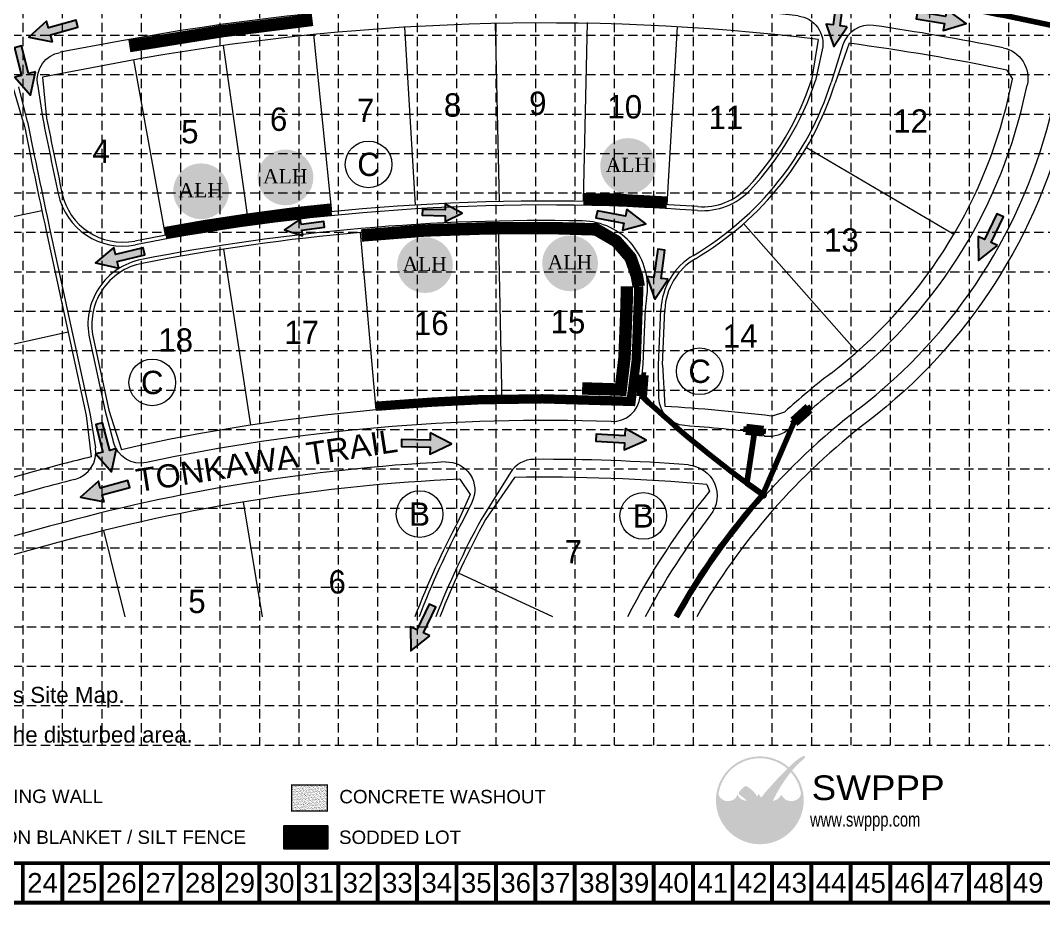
# Model space of a CAD drawing. Header units: inches. Extents: x 5588 to 7212, y 4374 to 5390.
# Drawn here: x 6196 to 6853, y 4374 to 4942 of the extents above; entities that cross this region are included whole.
import ezdxf
from ezdxf.enums import TextEntityAlignment as Align

# ---------------------------------------------------------------- set-up
doc = ezdxf.new("R2010")
doc.units = ezdxf.units.IN
doc.header["$MEASUREMENT"] = 0
doc.linetypes.add('HIDDEN', pattern=[0.375, 0.25, -0.125])
for name, color, linetype, lineweight in [('11', 1, 'Continuous', 0), ('12', 1, 'Continuous', 0), ('13', 1, 'Continuous', 0), ('4', 1, 'Continuous', 0), ('45', 1, 'Continuous', 0), ('RETAINING WALL', 20, 'Continuous', 0), ('STORM', 5, 'Continuous', 0)]:
    doc.layers.add(name, color=color, linetype=linetype, lineweight=lineweight)
for name, color, linetype in [('ARROWS', 252, 'Continuous'), ('BASE', 7, 'Continuous'), ('EROSION BLANKET', 84, 'Continuous'), ('GRID', 254, 'HIDDEN'), ('LEGEND', 7, 'Continuous'), ('LOGO', 7, 'Continuous')]:
    doc.layers.add(name, color=color, linetype=linetype)
doc.styles.add('DRHorton', font='dutcheb.ttf')
doc.styles.add("L200'", font='ARIAL.TTF', dxfattribs={"height": 0.001969})
doc.styles.add('LOGO1', font='ROCKEB.TTF', dxfattribs={"height": 25})
doc.styles.get("Standard").update_dxf_attribs({"font": 'ARIAL.TTF'})
doc.styles.add('Style-ENGINEERING', font='ENGINEERING.shx')

# ---------------------------------------------------------------- blocks, each defined once
blk = doc.blocks.new('A$C79A4197D')
h = blk.add_hatch(color=23)
edge = h.paths.add_edge_path()
edge.add_ellipse((17.94, 17.86), major_axis=(12.68, 12.68), ratio=1, start_angle=315, end_angle=495)
edge.add_ellipse((17.94, 17.86), major_axis=(12.68, 12.68), ratio=1, start_angle=135, end_angle=315)
h.paths.add_polyline_path([(1.78, 10.47), (33.81, 10.47), (33.81, 26.38), (1.78, 26.38)], flags=24)
at = {"layer": 'BASE', "color": 176, "style": 'DRHorton'}
blk.add_text('ALH', height=9.201, dxfattribs=at).set_placement((17.77, 13.98), align=Align.CENTER)
blk = doc.blocks.new('new logo')
at = {"layer": 'LOGO'}
h = blk.add_hatch(color=170, dxfattribs=at)
h.paths.add_polyline_path([(67.4, 44.1), (66.8, 44.7), (66.3, 45.2), (66, 45.8), (65.5, 46.4), (65.1, 47.2), (64.7, 47.9), (64.4, 48.5), (64.2, 49), (63.9, 49.6), (63.7, 50.1), (63.3, 51), (62.9, 52), (62.6, 52.8), (62.4, 53.3), (62.2, 53.7), (62.1, 54.2), (61.9, 54.7), (61.7, 55.2), (61.5, 55.7), (61.3, 56.3), (61, 56.8), (60.8, 57.4), (60.5, 57.9), (60.2, 58.5), (60, 59.1), (59.7, 59.6), (59.3, 60.2), (59, 60.8), (58.7, 61.3), (58.3, 61.9), (58, 62.4), (57.6, 62.9), (57.3, 63.4), (56.9, 63.9), (56.6, 64.3), (56.3, 64.7), (55.9, 65.1), (55.6, 65.5), (55.2, 65.9), (54.9, 66.2), (54, 66.2), (52.9, 66.3), (52, 66.5), (51.5, 66.6), (50.9, 66.8), (50.3, 67), (49.4, 67.4), (48.3, 67.9), (47.3, 68.6), (46.5, 69.3), (45.7, 70), (45, 70.8), (44.4, 71.5), (44, 72.2), (43.6, 72.7), (43.4, 72.9), (43.2, 73.2), (43.1, 73.4), (43, 73.5), (42.8, 73.7), (42.7, 73.7), (42.7, 73.8), (42.6, 73.8), (42.5, 73.7), (42.5, 73.6), (42.4, 73.5), (42.4, 73.4), (42.3, 73.2), (42.2, 72.8), (42, 72.1), (41.7, 71.5), (41.4, 70.9), (41, 70.3), (40.5, 69.8), (40, 69.2), (39.4, 68.7), (38.8, 68.2), (38.1, 67.7), (37.3, 67.3), (36.5, 66.9), (35.7, 66.6), (34.9, 66.3), (34, 66.1), (33, 66), (31.9, 65.9), (30.8, 65.9), (29.6, 65.9), (28.6, 66), (27.6, 66.1), (26.7, 66.4), (25.8, 66.7), (25, 67.1), (24.1, 67.6), (23.2, 68.2), (22.4, 68.9), (21.8, 69.5), (21.4, 69.9), (21, 70.4), (20.6, 70.9), (20.2, 71.5), (19.9, 72.1), (19.5, 72.9), (19.2, 73.8), (18.9, 74.8, -0.595729), (106.3, 106.8), (107, 107.5), (107.5, 108), (108.1, 108.6, 37.93689), (112.3, 104.5), (112.1, 104.2), (111.6, 103.7), (111.1, 103.1), (110.6, 102.5, -0.146449), (123.6, 75), (123.3, 74.5), (123.1, 74), (122.9, 73.5), (122.8, 73.1), (122.5, 72.4), (122.2, 71.7), (121.9, 71.1), (121.5, 70.5), (121.1, 70), (120.7, 69.5), (120.2, 69), (119.6, 68.6), (119, 68.1), (118.4, 67.7), (117.8, 67.4), (117.1, 67), (116.5, 66.7), (115.8, 66.5), (115, 66.3), (114.3, 66.1), (113.5, 66), (112.7, 65.9), (111.9, 65.8), (111.1, 65.8), (110.3, 65.8), (109.4, 65.9), (108.6, 66), (107.7, 66.2), (106.8, 66.4), (105.9, 66.7), (105.1, 67.1), (104.3, 67.5), (103.5, 68), (102.8, 68.6), (102.1, 69.3), (101.4, 70), (100.8, 70.7), (100.2, 71.4), (99.8, 72), (99.5, 72.5), (99.4, 72.8), (99.3, 73), (99.1, 73.2), (99, 73.4), (98.9, 73.5), (98.8, 73.6), (98.7, 73.6), (98.6, 73.6), (98.5, 73.5), (98.4, 73.4), (98.4, 73.3), (98.3, 73.2), (98.2, 73), (98.1, 72.8), (97.8, 72.4), (97.4, 71.8), (96.9, 71.1), (96.4, 70.5), (95.9, 70.1), (95.4, 69.6), (94.8, 69.1), (94.2, 68.6), (93.5, 68.2), (92.8, 67.7), (91.9, 67.3), (91, 66.9), (90.1, 66.6), (89.4, 66.4), (88.6, 66.2), (87.8, 66.1), (87.6, 65.6), (87.4, 65.1), (87.1, 64.4), (86.9, 63.8), (86.6, 63), (86.3, 62.2), (85.9, 61.3), (85.6, 60.4), (85.3, 59.5), (84.9, 58.6), (84.6, 57.7), (84.2, 56.7), (83.9, 55.8), (83.5, 54.9), (83.2, 54), (82.9, 53.2), (82.6, 52.4), (82.3, 51.6), (82.1, 51), (81.9, 50.3), (81.6, 49.8), (81.3, 48.9), (80.9, 48.1), (80.5, 47.3), (80.1, 46.6), (79.6, 45.9), (79.1, 45.4), (78.6, 44.8), (78.1, 44.3), (77.6, 43.9), (77, 43.5), (76.5, 43.1), (75.9, 42.8), (75.3, 42.6), (74.6, 42.3), (73.7, 42.1), (73, 41.9), (72.2, 41.9), (71.6, 42), (70.9, 42.2), (70.1, 42.5), (69.4, 42.8), (68.7, 43.1), (68, 43.5)])
h.paths.add_polyline_path([(71.8, 72), (70.7, 73.9), (70.1, 75.2), (69.7, 74.3), (68.7, 72.6), (67.9, 71.7), (67.9, 71.5), (68.1, 71.2), (68.3, 71), (68.4, 70.8), (68.5, 70.6), (68.7, 70.4), (68.8, 70.2), (68.9, 70.1), (69, 70), (69.1, 69.8), (69.3, 69.7), (69.4, 69.7), (69.5, 69.6), (69.6, 69.5), (69.7, 69.5), (69.8, 69.4), (69.9, 69.4), (70.1, 69.3), (70.2, 69.3), (70.3, 69.2), (70.4, 69.2), (70.5, 69.2), (70.6, 69.2), (70.8, 69.2), (70.9, 69.2), (71, 69.2), (71.1, 69.2), (71.2, 69.2), (71.3, 69.2), (71.4, 69.2), (71.5, 69.2), (71.6, 69.2), (71.7, 69.3), (71.8, 69.3), (71.9, 69.3), (72, 69.4), (72.1, 69.5), (72.2, 69.5), (72.3, 69.6), (72.5, 69.6), (72.6, 69.7), (72.7, 69.8), (72.8, 69.9), (72.9, 70), (73, 70.1), (73.1, 70.2), (73.2, 70.3), (73.3, 70.4), (72.5, 71.1)], flags=17)
blk.add_hatch(color=240, dxfattribs=at).paths.add_polyline_path([(117.7, 117.3), (118.9, 118.2), (119.8, 118.9), (120.6, 119.5), (121.3, 119.9), (121.9, 120.3), (122.4, 120.6), (122.8, 120.9), (123.1, 121.1), (123.4, 121.3), (123.7, 121.4), (124, 121.6), (124.2, 121.7), (124.4, 121.8), (124.6, 121.9), (124.8, 121.9), (125, 122), (125.2, 122.1), (125.4, 122.2), (125.6, 122.2), (125.8, 122.3), (125.9, 122.4), (126.1, 122.4), (126.3, 122.5), (126.4, 122.5), (126.6, 122.6), (126.7, 122.6), (126.8, 122.7), (126.9, 122.7), (127.1, 122.7), (127.2, 122.8), (127.3, 122.8), (127.4, 122.8), (127.5, 122.8), (127.6, 122.8), (127.7, 122.8), (127.8, 122.8), (127.9, 122.8), (128, 122.8), (128.1, 122.8), (128.1, 122.8), (128.2, 122.8), (128.3, 122.8), (128.4, 122.8), (128.4, 122.7), (128.5, 122.7), (128.5, 122.7), (128.6, 122.7), (128.6, 122.6), (128.7, 122.6), (128.7, 122.6), (128.7, 122.5), (128.7, 122.5), (128.8, 122.4), (128.8, 122.4), (128.8, 122.3), (128.8, 122.3), (128.8, 122.2), (128.8, 122.1), (128.8, 122.1), (128.8, 122), (128.8, 121.9), (128.8, 121.8), (128.8, 121.8), (128.8, 121.7), (128.8, 121.6), (128.7, 121.5), (128.7, 121.4), (128.7, 121.3), (128.6, 121.3), (128.6, 121.2), (128.5, 121.1), (128.4, 121), (128.4, 120.8), (128.3, 120.7), (128.2, 120.6), (128.1, 120.4), (128, 120.3), (127.8, 120.1), (127.7, 120), (127.6, 119.8), (127.4, 119.6), (127.3, 119.4), (127.1, 119.2), (126.8, 119), (126.6, 118.8), (126.3, 118.5), (125.9, 118.2), (125.5, 117.9), (125.1, 117.5), (124.6, 117), (124, 116.6), (123.5, 116.1), (122.9, 115.6), (122.3, 115.1), (121.7, 114.5), (121.1, 114), (120.6, 113.5), (120, 113), (119.5, 112.5), (119, 112), (118.5, 111.5), (118, 111), (117.5, 110.5), (117, 109.9), (116.5, 109.4), (116, 108.8), (115.5, 108.3), (115, 107.7), (114.5, 107.1), (114, 106.6), (113.5, 106), (113, 105.4), (112.5, 104.8), (112.1, 104.2), (111.6, 103.7), (111.1, 103.1), (110.6, 102.4), (110.1, 101.8), (109.6, 101.1), (109, 100.4), (108.5, 99.7), (107.9, 98.9), (107.3, 98.1), (106.7, 97.3), (106, 96.4), (105.4, 95.6), (104.8, 94.7), (104.2, 93.9), (103.6, 93.1), (103.1, 92.3), (102.5, 91.5), (102, 90.6), (101.4, 89.8), (100.9, 89), (100.3, 88.2), (99.8, 87.3), (99.2, 86.5), (98.6, 85.6), (98.1, 84.7), (97.5, 83.8), (96.9, 82.9), (96.4, 82), (95.9, 81.1), (95.4, 80.3), (94.9, 79.5), (94.5, 78.7), (94, 78), (93.6, 77.2), (93.2, 76.5), (92.8, 75.8), (92.4, 75), (92, 74.3), (91.6, 73.5), (91.2, 72.8), (90.8, 72), (90.4, 71.3), (90, 70.6), (89.6, 69.9), (89.3, 69.3), (89, 68.7), (88.8, 68.2), (88.5, 67.7), (88.3, 67.3), (88.1, 66.9), (88, 66.5), (87.8, 66.1), (87.6, 65.6), (87.4, 65.1), (87.1, 64.4), (86.9, 63.8), (86.6, 63), (86.3, 62.2), (85.9, 61.3), (85.6, 60.4), (85.3, 59.5), (84.9, 58.6), (84.6, 57.7), (84.2, 56.7), (83.9, 55.8), (83.5, 54.9), (83.2, 54), (82.9, 53.2), (82.6, 52.4), (82.3, 51.6), (82.1, 51), (81.9, 50.3), (81.6, 49.8), (81.4, 49.2), (81.2, 48.7), (81, 48.3), (80.8, 47.9), (80.6, 47.5), (80.4, 47.1), (80.2, 46.7), (80, 46.4), (79.7, 46.1), (79.5, 45.8), (79.2, 45.5), (79, 45.2), (78.7, 44.9), (78.5, 44.7), (78.2, 44.4), (78, 44.2), (77.7, 44), (77.4, 43.8), (77.2, 43.6), (76.9, 43.4), (76.6, 43.2), (76.3, 43), (76, 42.9), (75.7, 42.7), (75.5, 42.6), (75.2, 42.5), (74.9, 42.4), (74.6, 42.3), (74.3, 42.2), (74, 42.1), (73.8, 42.1), (73.5, 42), (73.2, 42), (73, 41.9), (72.7, 41.9), (72.5, 41.9), (72.2, 41.9), (72, 42), (71.8, 42), (71.5, 42.1), (71.3, 42.1), (71.1, 42.2), (70.8, 42.2), (70.6, 42.3), (70.4, 42.4), (70.1, 42.5), (69.9, 42.6), (69.6, 42.7), (69.4, 42.8), (69.2, 42.9), (68.9, 43), (68.7, 43.1), (68.5, 43.2), (68.2, 43.4), (68, 43.6), (67.8, 43.7), (67.6, 43.9), (67.4, 44.1), (67.2, 44.3), (67, 44.5), (66.8, 44.7), (66.6, 44.9), (66.5, 45.1), (66.3, 45.4), (66.1, 45.6), (65.9, 45.9), (65.7, 46.2), (65.4, 46.6), (65.2, 47), (65, 47.4), (64.7, 47.9), (64.4, 48.5), (64.2, 49), (63.9, 49.6), (63.7, 50.1), (63.4, 50.7), (63.2, 51.3), (63, 51.8), (62.8, 52.3), (62.6, 52.8), (62.4, 53.3), (62.2, 53.7), (62.1, 54.2), (61.9, 54.7), (61.7, 55.2), (61.5, 55.7), (61.3, 56.3), (61, 56.8), (60.8, 57.4), (60.5, 57.9), (60.2, 58.5), (60, 59.1), (59.7, 59.6), (59.3, 60.2), (59, 60.8), (58.7, 61.3), (58.3, 61.9), (58, 62.4), (57.6, 62.9), (57.3, 63.4), (56.9, 63.9), (56.6, 64.3), (56.3, 64.7), (55.9, 65.1), (55.6, 65.5), (55.2, 65.9), (54.9, 66.3), (54.5, 66.6), (54.1, 67), (53.7, 67.4), (53.3, 67.8), (52.8, 68.1), (52.4, 68.5), (51.9, 68.9), (51.4, 69.3), (50.9, 69.7), (50.5, 70), (50, 70.4), (49.5, 70.8), (49.1, 71.1), (48.7, 71.5), (48.2, 71.8), (47.8, 72.1), (47.5, 72.4), (47.1, 72.7), (46.8, 72.9), (46.6, 73.1), (46.3, 73.3), (46.1, 73.5), (45.9, 73.6), (45.7, 73.8), (45.6, 73.9), (45.5, 74), (45.3, 74.2), (45.2, 74.3), (45.1, 74.4), (45, 74.6), (45, 74.7), (44.9, 74.8), (44.8, 75), (44.8, 75.1), (44.8, 75.2), (44.7, 75.4), (44.7, 75.5), (44.7, 75.7), (44.7, 75.8), (44.7, 76), (44.7, 76.1), (44.7, 76.3), (44.8, 76.4), (44.8, 76.6), (44.9, 76.7), (44.9, 76.9), (45, 77.1), (45.1, 77.2), (45.2, 77.4), (45.3, 77.6), (45.4, 77.8), (45.6, 78), (45.7, 78.2), (45.9, 78.5), (46.1, 78.7), (46.3, 79), (46.6, 79.3), (46.8, 79.5), (47.1, 79.8), (47.3, 80.1), (47.6, 80.4), (47.9, 80.7), (48.2, 81), (48.5, 81.3), (48.8, 81.6), (49.2, 81.9), (49.5, 82.2), (49.8, 82.5), (50.1, 82.7), (50.4, 83), (50.7, 83.2), (51, 83.4), (51.2, 83.6), (51.5, 83.8), (51.7, 83.9), (51.9, 84.1), (52.1, 84.2), (52.2, 84.3), (52.4, 84.4), (52.5, 84.5), (52.7, 84.5), (52.8, 84.6), (53, 84.6), (53.1, 84.6), (53.2, 84.7), (53.3, 84.7), (53.5, 84.7), (53.6, 84.7), (53.7, 84.7), (53.8, 84.7), (54, 84.7), (54.1, 84.6), (54.2, 84.6), (54.3, 84.5), (54.5, 84.5), (54.6, 84.4), (54.7, 84.4), (54.9, 84.3), (55, 84.2), (55.2, 84.1), (55.3, 84.1), (55.5, 84), (55.7, 83.9), (55.9, 83.7), (56.1, 83.6), (56.4, 83.4), (56.7, 83.2), (57, 83), (57.3, 82.8), (57.7, 82.5), (58, 82.3), (58.4, 82), (58.8, 81.7), (59.2, 81.4), (59.6, 81.1), (60, 80.8), (60.4, 80.5), (60.8, 80.2), (61.2, 79.9), (61.5, 79.6), (61.9, 79.3), (62.3, 78.9), (62.6, 78.6), (63, 78.3), (63.3, 77.9), (63.7, 77.5), (64, 77.2), (64.3, 76.8), (64.6, 76.4), (64.9, 76), (65.2, 75.6), (65.5, 75.2), (65.8, 74.8), (66.1, 74.4), (66.4, 74), (66.7, 73.6), (66.9, 73.2), (67.2, 72.8), (67.4, 72.5), (67.6, 72.1), (67.8, 71.8), (67.9, 71.5), (68.1, 71.2), (68.3, 71), (68.4, 70.8), (68.5, 70.6), (68.7, 70.4), (68.8, 70.2), (68.9, 70.1), (69, 70), (69.1, 69.8), (69.3, 69.7), (69.4, 69.7), (69.5, 69.6), (69.6, 69.5), (69.7, 69.5), (69.8, 69.4), (69.9, 69.4), (70.1, 69.3), (70.2, 69.3), (70.3, 69.2), (70.4, 69.2), (70.5, 69.2), (70.6, 69.2), (70.8, 69.2), (70.9, 69.2), (71, 69.2), (71.1, 69.2), (71.2, 69.2), (71.3, 69.2), (71.4, 69.2), (71.5, 69.2), (71.6, 69.2), (71.7, 69.3), (71.8, 69.3), (71.9, 69.3), (72, 69.4), (72.1, 69.5), (72.2, 69.5), (72.3, 69.6), (72.5, 69.6), (72.6, 69.7), (72.7, 69.8), (72.8, 69.9), (72.9, 70), (73, 70.1), (73.1, 70.2), (73.2, 70.3), (73.3, 70.5), (73.5, 70.6), (73.6, 70.8), (73.7, 70.9), (73.9, 71.1), (74, 71.3), (74.2, 71.5), (74.3, 71.8), (74.5, 72), (74.7, 72.3), (74.9, 72.6), (75.1, 72.8), (75.3, 73.1), (75.6, 73.5), (75.8, 73.8), (76.1, 74.1), (76.4, 74.5), (76.7, 74.9), (77, 75.3), (77.3, 75.7), (77.7, 76.1), (78, 76.5), (78.4, 77), (78.8, 77.4), (79.2, 77.9), (79.6, 78.4), (80, 78.9), (80.5, 79.5), (81, 80), (81.5, 80.6), (82, 81.1), (82.5, 81.7), (83, 82.3), (83.6, 82.9), (84.1, 83.5), (84.7, 84.1), (85.2, 84.7), (85.7, 85.3), (86.2, 85.8), (86.7, 86.4), (87.2, 86.9), (87.7, 87.4), (88.1, 87.9), (88.6, 88.5), (89.1, 89), (89.5, 89.5), (90, 90.1), (90.5, 90.6), (91, 91.2), (91.5, 91.7), (92.1, 92.3), (92.6, 92.9), (93.2, 93.5), (93.8, 94.1), (94.4, 94.8), (95, 95.4), (95.6, 96), (96.3, 96.7), (96.9, 97.3), (97.6, 98), (98.2, 98.6), (98.8, 99.2), (99.4, 99.8), (100, 100.3), (100.5, 100.9), (101.1, 101.4), (101.6, 102), (102.1, 102.5), (102.7, 103.1), (103.2, 103.6), (103.7, 104.1), (104.2, 104.7), (104.8, 105.2), (105.3, 105.8), (105.9, 106.3), (106.4, 106.9), (107, 107.5), (107.5, 108), (108.1, 108.6), (108.7, 109.2), (109.3, 109.8), (109.9, 110.3), (110.4, 110.9), (111, 111.5), (111.6, 112), (112.2, 112.6), (112.8, 113.1), (113.4, 113.6), (114, 114.2), (114.6, 114.7), (115.3, 115.3), (116, 115.9), (116.8, 116.6)])
at = {"layer": 'LOGO', "style": 'LOGO1'}
for s, height, width, p in [('SWPPP', 31.32, 1.115, (137, 67)), ('www.swppp.com', 18.112, 0.77, (135, 33.4))]:
    blk.add_text(s, height=height, dxfattribs=dict(at, width=width)).set_placement(p)
blk = doc.blocks.new('arrow')
blk.add_lwpolyline([(-67, -25.4), (-59.3, -25.4), (-59.6, -56.1), (-51.9, -56.2), (-51.6, -25.5), (-44, -25.5), (-55.3, -2.4), (-67, -25.4)], close=True)
at = {"color": 254}
for points in [[(-44, -25.5), (-67, -25.4), (-55.3, -2.4), (-67, -25.4)], [(-59.6, -56.1), (-51.9, -56.2), (-59.3, -25.4), (-51.6, -25.5)]]:
    blk.add_solid(points, dxfattribs=at)

msp = doc.modelspace()

# ---------------------------------------------------------------- hatches: boundary and pattern name
h = msp.add_hatch(color=23)
edge = h.paths.add_edge_path()
edge.add_ellipse((6586.29, 4848.75), major_axis=(12.68, 12.68), ratio=1, start_angle=315, end_angle=495)
edge.add_ellipse((6586.29, 4848.75), major_axis=(12.68, 12.68), ratio=1, start_angle=135, end_angle=315)
h.paths.add_polyline_path([(6570.13, 4841.36), (6602.17, 4841.36), (6602.17, 4857.27), (6570.13, 4857.27)], flags=24)
h = msp.add_hatch(color=23)
edge = h.paths.add_edge_path()
edge.add_ellipse((6366.02, 4841.4), major_axis=(12.68, 12.68), ratio=1, start_angle=315, end_angle=495)
edge.add_ellipse((6366.02, 4841.4), major_axis=(12.68, 12.68), ratio=1, start_angle=135, end_angle=315)
h.paths.add_polyline_path([(6349.86, 4834.02), (6381.9, 4834.02), (6381.9, 4849.92), (6349.86, 4849.92)], flags=24)
h = msp.add_hatch(color=23)
edge = h.paths.add_edge_path()
edge.add_ellipse((6311.77, 4832.49), major_axis=(12.68, 12.68), ratio=1, start_angle=315, end_angle=495)
edge.add_ellipse((6311.77, 4832.49), major_axis=(12.68, 12.68), ratio=1, start_angle=135, end_angle=315)
h.paths.add_polyline_path([(6295.61, 4825.11), (6327.64, 4825.11), (6327.64, 4841.01), (6295.61, 4841.01)], flags=24)
h = msp.add_hatch(color=23)
edge = h.paths.add_edge_path()
edge.add_ellipse((6548.98, 4786.16), major_axis=(12.68, 12.68), ratio=1, start_angle=315, end_angle=495)
edge.add_ellipse((6548.98, 4786.16), major_axis=(12.68, 12.68), ratio=1, start_angle=135, end_angle=315)
h.paths.add_polyline_path([(6532.82, 4778.77), (6564.86, 4778.77), (6564.86, 4794.68), (6532.82, 4794.68)], flags=24)
at = {"layer": '45', "linetype": 'Continuous', "lineweight": 80}
h = msp.add_hatch(color=5, dxfattribs=at)
edge = h.paths.add_edge_path()
edge.add_arc((6672.9, 4637.53), 2.75, 90, 450)
at = {"layer": 'BASE'}
h = msp.add_hatch(dxfattribs=at)
h.set_pattern_fill('AR-SAND', color=30, scale=0.668433, style=0)
h.set_pattern_definition([(37.5, (6935.678, 4383.9762), (-0.0421068, 1.287952), [0, -1.0160177, 0, -1.1363356, 0, -1.0862032]), (7.5, (6935.678, 4383.9762), (1.1829766, 1.886415), [0, -0.5481148, 0, -0.9157528, 0, -0.3509272]), (327.5, (6934.8558, 4383.9762), (2.0815943, 0.0037827), [0, -0.3342164, 0, -1.2031789, 0, -1.5708169]), (317.5, (6934.8558, 4383.9762), (2.0093934, 0.586667), [0, -0.1671082, 0, -0.7887506, 0, -0.9023842])])
h.paths.add_polyline_path([(6392.93, 4434.11), (6392.93, 4450.82), (6370.05, 4450.82), (6370.05, 4434.11)])
at = {"layer": 'LEGEND'}
h = msp.add_hatch(dxfattribs=at)
h.set_pattern_fill('ANSI31', color=2, scale=66.765872, style=0)
h.set_pattern_definition([(45, (6331.185, 4374.842), (-5.9013, 5.9013), [])])
h.paths.add_polyline_path([(6365.03, 4424.32), (6365.03, 4423.47), (6365.03, 4410.1), (6393.26, 4410.1), (6393.26, 4424.32)])
h = msp.add_hatch(dxfattribs=at)
h.set_pattern_fill('ANSI31', color=2, scale=3.338294, style=0)
h.set_pattern_definition([(45, (6331.185, 4374.84237), (-0.2950663, 0.2950663), [])])
h.paths.add_polyline_path([(6365.03, 4424.32), (6365.03, 4423.47), (6365.03, 4410.1), (6393.26, 4410.1), (6393.26, 4424.32)])

# ---------------------------------------------------------------- linework, layer by layer
at = {"layer": '11', "color": 7, "linetype": 'Continuous', "lineweight": 0}
for centre in [(6419.42, 4849.8), (6632.28, 4716.8), (6280.35, 4709.61), (6452.26, 4624.96), (6596.04, 4623.82)]:
    msp.add_circle(centre, 15, dxfattribs=at)
at = {"layer": '12', "color": 7, "linetype": 'Continuous', "lineweight": 0}
for p, q in [((6503.53, 4825.89), (6501.1, 4940.36)), ((6557.63, 4826.4), (6560.22, 4941.01)), ((6395.79, 4819.33), (6384.32, 4933.25)), ((6449.6, 4823.67), (6442.64, 4937.96)), ((6611.45, 4823.9), (6618.09, 4938.2)), ((6342.21, 4812.85), (6326.22, 4926.23)), ((6708.52, 4930.15), (6704.19, 4903.98)), ((6728.46, 4927.62), (6719.35, 4902.09)), ((6260.71, 4915.49), (6209.8, 4905.96)), ((6288.92, 4804.26), (6268.46, 4916.92)), ((6829.7, 4910.46), (6833.47, 4904.57)), ((6197.71, 4876.74), (6190.14, 4902.28)), ((6209.8, 4905.96), (6212.45, 4879.5)), ((6830.79, 4892.96), (6833.47, 4904.57)), ((6700.88, 4860.66), (6795.7, 4804.89)), ((6209.42, 4820.03), (6101.91, 4796.74)), ((6505.38, 4696.4), (6502.88, 4810.87)), ((6660.54, 4811.71), (6733.38, 4729.29)), ((6212.18, 4807.18), (6237.94, 4688.29)), ((6424.37, 4691.95), (6414.33, 4806.01)), ((6343.81, 4682.19), (6326.3, 4795.34)), ((6593.42, 4721.71), (6595.39, 4769.34)), ((6608.4, 4720.9), (6609.87, 4756.35)), ((6226.34, 4741.84), (6118.83, 4718.55)), ((6242.43, 4738.43), (6252.55, 4691.71)), ((6589.83, 4695.35), (6593.42, 4721.71)), ((6608.4, 4720.9), (6609.8, 4694.26)), ((6252.55, 4691.71), (6260.6, 4666.36)), ((6678.38, 4688.02), (6687.03, 4690.8)), ((6237.94, 4688.29), (6241.12, 4661.8)), ((6204.56, 4652.31), (6142.03, 4635.07)), ((6513.21, 4648.54), (6494.62, 4621.58)), ((6636.89, 4644.08), (6638.69, 4639.76)), ((6351.28, 4559.02), (6339.08, 4632.82)), ((6262.93, 4559.02), (6249.31, 4614.38)), ((6217.32, 4606.04), (6152.92, 4588.28)), ((6537.92, 4559.02), (6477.24, 4586.94))]:
    msp.add_line(p, q, dxfattribs=at)
at = {"layer": '12', "color": 7, "linetype": 'Continuous', "lineweight": 0, "flags": 128}
msp.add_lwpolyline([(6478.08, 4647.45), (6484.78, 4637.57), (6477.23, 4620.88)], dxfattribs=at)
at = {"layer": '12', "color": 7, "linetype": 'Continuous', "lineweight": 0}
for centre, radius, start, end in [((6532.39, 3463.69), 1477, 83.1512, 100.59941), ((6532.39, 3463.69), 1477, 78.38755, 82.37144), ((6526.77, 4963.07), 202, 300.56633, 342.4296), ((6526.77, 4963.07), 187, 316.83387, 341.57937), ((6526.77, 4963.07), 312, 307.46813, 347.01389), ((10471.38, 5729.9), 4358, 191.28967, 192.22375), ((10471.38, 5729.9), 4343, 191.29206, 191.93854), ((6633.99, 4862.51), 40, 265.8458, 316.83387), ((6261.45, 4839.77), 40, 191.93854, 281.13842), ((6532.39, 3463.69), 1362.5, 85.8458, 101.13841), ((6532.39, 3463.69), 1347.5, 88.99038, 101.06189), ((6555.43, 4770.99), 40, 357.63181, 88.99038), ((6649.84, 4754.7), 40, 120.56633, 177.63181), ((6281.52, 4746.9), 40, 101.06188, 192.22375), ((6999.13, 4346.77), 464.5, 127.46813, 132.2144), ((6532.39, 3463.69), 1233, 87.32985, 102.73428), ((6532.39, 3463.69), 1233, 83.20002, 86.40039), ((6532.39, 3463.69), 1233, 103.6638, 105.4192), ((6532.39, 3463.69), 1185, 92.62704, 105.41906), ((6532.39, 3463.69), 1185, 84.94093, 90.92751), ((6999.13, 4346.77), 464.5, 140.89334, 152.81045), ((6999.13, 4346.77), 589.5, 152.29085, 158.89703), ((6999.13, 4346.77), 574.5, 151.42305, 158.31856)]:
    msp.add_arc(centre, radius, start, end, dxfattribs=at)
at = {"layer": '13', "color": 7, "linetype": 'Continuous', "lineweight": 0}
for p, q in [((6258.22, 4928.76), (6221.12, 4921.82)), ((6724.36, 4926.61), (6716.83, 4902.42)), ((6711.1, 4923.46), (6706.72, 4903.68)), ((6206.63, 4901.45), (6210, 4879.04)), ((6840.53, 4890.71), (6842.82, 4900.63)), ((6200.17, 4877.2), (6194.69, 4899.56)), ((6214.63, 4807.71), (6240.37, 4688.87)), ((6595.92, 4721.59), (6597.38, 4756.87)), ((6605.91, 4721.04), (6607.37, 4756.46)), ((6239.98, 4737.9), (6250.11, 4691.15)), ((6594.01, 4700.78), (6595.92, 4721.59)), ((6606.09, 4699.64), (6605.91, 4721.04)), ((6250.11, 4691.15), (6255.53, 4671.04)), ((6240.37, 4688.87), (6243.87, 4667.68)), ((6674.25, 4674.91), (6672.49, 4677.13)), ((6510.62, 4651.71), (6491.72, 4621.48)), ((6485.85, 4632.51), (6480.13, 4621.01))]:
    msp.add_line(p, q, dxfattribs=at)
at = {"layer": '13', "color": 7, "linetype": 'Continuous', "lineweight": 0, "flags": 128}
for points in [[(6207.62, 4641.23), (6151.72, 4625.81)], [(6214.27, 4617.13), (6163.38, 4603.09)]]:
    msp.add_lwpolyline(points, dxfattribs=at)
at = {"layer": '13', "color": 7, "linetype": 'Continuous', "lineweight": 0}
for centre, radius, start, end in [((6532.39, 3463.69), 1490.5, 83.71757, 100.59941), ((6741.54, 4921.26), 18, 81.83413, 162.71271), ((6532.39, 3463.69), 1490.5, 78.58859, 81.83413), ((6526.77, 4963.07), 199.5, 300.56633, 342.30019), ((6526.77, 4963.07), 189.5, 316.83387, 341.73405), ((6526.77, 4963.07), 322, 307.46813, 347.01389), ((6526.77, 4963.07), 341, 307.46813, 347.01389), ((10471.38, 5729.9), 4355.5, 191.29007, 192.22375), ((10471.38, 5729.9), 4345.5, 191.29166, 191.93854), ((6261.45, 4839.77), 42.5, 191.93854, 281.13842), ((6633.99, 4862.51), 42.5, 265.8458, 316.83387), ((6532.39, 3463.69), 1360, 85.8458, 101.13842), ((6532.39, 3463.69), 1350, 88.9548, 101.06187), ((6556.24, 4770.97), 42.5, 350.13622, 88.9548), ((6281.52, 4746.9), 42.5, 101.06187, 192.22444), ((6649.84, 4754.7), 42.5, 120.56633, 177.62991), ((6649.84, 4754.7), 52.5, 170.13622, 177.62991), ((6999.13, 4346.77), 454.5, 127.46813, 132.82634), ((6576.09, 4702.42), 18, 267.97957, 354.76636), ((6999.13, 4346.77), 435.5, 127.46813, 150.83259), ((6532.39, 3463.69), 1221.5, 87.97957, 102.08362), ((6532.39, 3463.69), 1221.5, 83.41389, 85.75735), ((6226.11, 4664.75), 18, 284.30596, 9.3657), ((6532.39, 3463.69), 1196.5, 93.04756, 105.41906), ((6525.88, 4642.17), 18, 90.31628, 147.99195), ((6532.39, 3463.69), 1196.5, 85.55948, 90.31628), ((6532.39, 3463.69), 1221.5, 104.30596, 105.41906), ((6999.13, 4346.77), 454.5, 142.34267, 152.16096), ((6999.13, 4346.77), 587, 152.14777, 158.80283), ((6999.13, 4346.77), 577, 151.56927, 158.41722)]:
    msp.add_arc(centre, radius, start, end, dxfattribs=at)
at = {"layer": '13', "color": 7, "linetype": 'Continuous', "lineweight": 0, "extrusion": (0, 0, -1)}
for centre, radius, start, end in [((-6693.52, 4927.35), 18, 96.28243, 192.4785), ((-6224.43, 4904.12), 18, 351.4568, 79.40009), ((-6823.33, 4905.12), 20, 101.41141, 192.98613), ((-6624.09, 4699.79), 18, 274.24265, 359.51064), ((-6676.58, 4694.78), 20, 227.17366, 276.68011), ((-6272.91, 4675.73), 18, 257.91638, 344.9116), ((-6469.73, 4640.52), 18, 86.95244, 206.45224), ((-6623.48, 4636.66), 20, 94.44052, 217.65733)]:
    msp.add_arc(centre, radius, start, end, dxfattribs=at)
at = {"layer": '4', "color": 7, "linetype": 'Continuous', "lineweight": 0, "extrusion": (0, 0, -1)}
msp.add_arc((-6526.77, 4963.07), 351, 192.98612, 232.53187, dxfattribs=at)
at = {"layer": '4', "color": 7, "linetype": 'Continuous', "lineweight": 0}
msp.add_arc((6999.13, 4346.77), 425.5, 127.46813, 150.07824, dxfattribs=at)
at = {"layer": '45', "color": 5, "linetype": 'Continuous', "lineweight": 80}
for p, q in [((6593.51, 4700.73), (6594.78, 4714.55)), ((6594.05, 4701.18), (6594.77, 4709.03)), ((6594.55, 4701.14), (6595.27, 4708.98)), ((6594.77, 4709.03), (6595.23, 4714.01)), ((6596.76, 4708.84), (6594.77, 4709.03)), ((6596.76, 4708.84), (6594.77, 4709.03)), ((6597.76, 4714.27), (6594.78, 4714.55)), ((6597.22, 4713.82), (6595.23, 4714.01)), ((6595.27, 4708.98), (6595.73, 4713.96)), ((6596.5, 4700.46), (6597.76, 4714.27)), ((6596.76, 4708.84), (6597.22, 4713.82)), ((6596.16, 4702.29), (6594.67, 4702.43)), ((6596.28, 4703.58), (6594.79, 4703.72)), ((6596.4, 4704.88), (6594.91, 4705.01)), ((6596.52, 4706.17), (6595.02, 4706.3)), ((6596.64, 4707.46), (6595.14, 4707.6)), ((6595.3, 4701.07), (6596.02, 4708.91)), ((6596.04, 4701), (6596.76, 4708.84)), ((6596.5, 4700.46), (6593.51, 4700.73)), ((6596.04, 4701), (6594.05, 4701.18)), ((6691.72, 4685.61), (6701.42, 4694.27)), ((6692.43, 4685.57), (6701.38, 4693.56)), ((6694.05, 4683), (6703.75, 4691.66)), ((6694.09, 4683.7), (6703.04, 4691.7)), ((6703.04, 4691.7), (6701.38, 4693.56)), ((6703.75, 4691.66), (6701.42, 4694.27)), ((6694.05, 4683), (6691.72, 4685.61)), ((6694.09, 4683.7), (6692.43, 4685.57)), ((6662, 4677.75), (6662.37, 4681.22)), ((6662, 4677.75), (6672.93, 4676.58)), ((6662.37, 4681.22), (6673.3, 4680.06)), ((6662.54, 4678.19), (6662.81, 4680.67)), ((6662.54, 4678.19), (6672.49, 4677.13)), ((6662.81, 4680.67), (6672.76, 4679.62)), ((6672.49, 4677.13), (6672.76, 4679.62)), ((6672.93, 4676.58), (6673.3, 4680.06))]:
    msp.add_line(p, q, dxfattribs=at)
at = {"layer": 'BASE', "const_width": 2.53}
for points in [[(5588.92, 4375.27), (7210.94, 4375.27), (7210.94, 5389.03), (5588.92, 5389.03)], [(5614.27, 4400.61), (7185.59, 4400.61), (7185.59, 5363.69), (5614.27, 5363.69)]]:
    msp.add_lwpolyline(points, close=True, dxfattribs=at)
at = {"layer": 'BASE', "color": 30, "const_width": 0.836}
msp.add_lwpolyline([(6370.05, 4434.11), (6392.93, 4434.11), (6392.93, 4450.82), (6370.05, 4450.82)], close=True, dxfattribs=at)
at = {"layer": 'BASE', "const_width": 2.53}
for points in [[(6197.18, 4375.27), (6197.18, 4400.61)], [(6222.52, 4375.27), (6222.52, 4400.61)], [(6247.87, 4375.27), (6247.87, 4400.61)], [(6273.21, 4375.27), (6273.21, 4400.61)], [(6298.55, 4375.27), (6298.55, 4400.61)], [(6323.9, 4375.27), (6323.9, 4400.61)], [(6349.24, 4375.27), (6349.24, 4400.61)], [(6374.59, 4375.27), (6374.59, 4400.61)], [(6399.93, 4375.27), (6399.93, 4400.61)], [(6425.27, 4375.27), (6425.27, 4400.61)], [(6450.62, 4375.27), (6450.62, 4400.61)], [(6475.96, 4375.27), (6475.96, 4400.61)], [(6501.31, 4375.27), (6501.31, 4400.61)], [(6526.65, 4375.27), (6526.65, 4400.61)], [(6551.99, 4375.27), (6551.99, 4400.61)], [(6577.34, 4375.27), (6577.34, 4400.61)], [(6602.68, 4375.27), (6602.68, 4400.61)], [(6628.03, 4375.27), (6628.03, 4400.61)], [(6653.37, 4375.27), (6653.37, 4400.61)], [(6678.71, 4375.27), (6678.71, 4400.61)], [(6704.06, 4375.27), (6704.06, 4400.61)], [(6729.4, 4375.27), (6729.4, 4400.61)], [(6754.75, 4375.27), (6754.75, 4400.61)], [(6780.09, 4375.27), (6780.09, 4400.61)], [(6805.43, 4375.27), (6805.43, 4400.61)], [(6830.78, 4375.27), (6830.78, 4400.61)]]:
    msp.add_lwpolyline(points, dxfattribs=at)
at = {"layer": 'EROSION BLANKET', "const_width": 8}
for points in [[(6265.63, 4925.84), (6325.07, 4935.4), (6383.4, 4942.7)], [(6611.25, 4825.15), (6578.31, 4827.05), (6557.62, 4827.39)], [(6395.56, 4820.72), (6371.76, 4818.26), (6342.06, 4814.31), (6314.19, 4810.08), (6288.73, 4805.59)], [(6593.13, 4771.25), (6591.87, 4778.23), (6587.82, 4789.84), (6578.59, 4800.46), (6565.58, 4808.01), (6537.62, 4808.84), (6496.2, 4808.7), (6455.74, 4807.3), (6414.91, 4804.09)]]:
    msp.add_lwpolyline(points, dxfattribs=at)
at = {"layer": 'EROSION BLANKET', "lineweight": 80, "const_width": 8}
msp.add_lwpolyline([(6585.51, 4771.38), (6585.29, 4759.53), (6583.95, 4725.59), (6581.52, 4705), (6556.71, 4705.78)], dxfattribs=at)
at = {"layer": 'GRID', "color": 252, "linetype": 'HIDDEN', "lineweight": 0, "ltscale": 24}
for p, q in [((6197.18, 5363.69), (6197.18, 4476.53)), ((6222.52, 5363.69), (6222.52, 4476.53)), ((6247.87, 5363.69), (6247.87, 4476.53)), ((6273.21, 5363.69), (6273.21, 4476.53)), ((6298.55, 5363.69), (6298.55, 4476.53)), ((6323.9, 5363.69), (6323.9, 4476.53)), ((6349.24, 5363.69), (6349.24, 4476.53)), ((6374.59, 5363.69), (6374.59, 4476.53)), ((6399.93, 5363.69), (6399.93, 4476.53)), ((6425.27, 5363.69), (6425.27, 4476.53)), ((6450.62, 5363.69), (6450.62, 4476.53)), ((6475.96, 5363.69), (6475.96, 4476.53)), ((6501.31, 5363.69), (6501.31, 4476.53)), ((6526.65, 5363.69), (6526.65, 4476.53)), ((6551.99, 5363.69), (6551.99, 4476.53)), ((6577.34, 5363.69), (6577.34, 4476.53)), ((6602.68, 5363.69), (6602.68, 4476.53)), ((6628.03, 5363.69), (6628.03, 4476.53)), ((6653.37, 5363.69), (6653.37, 4476.53)), ((6678.71, 5363.69), (6678.71, 4476.53)), ((6704.06, 5363.69), (6704.06, 4476.53)), ((6729.4, 5363.69), (6729.4, 4476.53)), ((6754.75, 5363.69), (6754.75, 4476.53)), ((6780.09, 5363.69), (6780.09, 4476.53)), ((6805.43, 5363.69), (6805.43, 4476.53)), ((6830.78, 5363.69), (6830.78, 4476.53)), ((5614.27, 4932.84), (7185.59, 4932.84)), ((5614.27, 4907.49), (7185.59, 4907.49)), ((5614.27, 4882.15), (7185.59, 4882.15)), ((5614.27, 4856.81), (7185.59, 4856.81)), ((5614.27, 4831.46), (7185.59, 4831.46)), ((5614.27, 4806.12), (7185.59, 4806.12)), ((5614.27, 4780.77), (7185.59, 4780.77)), ((5614.27, 4755.43), (7185.59, 4755.43)), ((5614.27, 4730.09), (7185.59, 4730.09)), ((5614.27, 4704.74), (7185.59, 4704.74)), ((5614.27, 4679.4), (7185.59, 4679.4)), ((5614.27, 4654.05), (7185.59, 4654.05)), ((5614.27, 4628.71), (7185.59, 4628.71)), ((5614.27, 4603.37), (7185.59, 4603.37)), ((5614.83, 4577.91), (7186.16, 4577.91)), ((5614.83, 4552.57), (7186.16, 4552.57)), ((5614.83, 4527.22), (7186.16, 4527.22)), ((5614.83, 4501.88), (7186.16, 4501.88)), ((5614.83, 4476.53), (7186.16, 4476.53))]:
    msp.add_line(p, q, dxfattribs=at)
at = {"layer": 'LEGEND', "color": 2}
msp.add_lwpolyline([(6365.03, 4423.47), (6365.03, 4410.1), (6393.26, 4410.1), (6393.26, 4424.32), (6365.03, 4424.32)], close=True, dxfattribs=at)
at = {"layer": 'RETAINING WALL', "color": 55, "linetype": 'Continuous', "lineweight": 80, "const_width": 6}
msp.add_lwpolyline([(6424.17, 4694.31), (6459.87, 4696.93), (6490.85, 4698.5), (6531.2, 4699.09), (6588.14, 4697.43), (6591.51, 4723.83), (6592.69, 4757.52), (6593.17, 4771.27)], dxfattribs=at)
at = {"layer": 'STORM', "color": 5, "linetype": 'Continuous', "lineweight": 100}
for p, q in [((6693.26, 4684.63), (6672.9, 4637.53)), ((6662.55, 4644.94), (6667.52, 4677.66))]:
    msp.add_line(p, q, dxfattribs=at)
at = {"layer": 'STORM', "lineweight": 80, "const_width": 2}
for points in [[(6868.37, 4936.86), (6829.54, 4944.96), (6826.06, 4950.48), (6829.77, 4944.96), (6795.42, 4951.44), (6774.22, 4955.11), (6737.8, 4960.95), (6726.52, 4986.76)], [(6671.97, 4638.16), (6644.87, 4658), (6594.48, 4701.12)], [(6693.18, 4684.58), (6672.76, 4637.65), (6660.54, 4623.15), (6642.96, 4600.2), (6628.07, 4578.45), (6617.58, 4559.37)], [(6668.15, 4677.84), (6662.81, 4645.41)]]:
    msp.add_lwpolyline(points, dxfattribs=at)
at = {"layer": 'STORM', "color": 5, "linetype": 'Continuous', "lineweight": 100}
for centre, radius, start, end in [((6532.39, 3463.69), 1511, 77.12422, 82.16228), ((6999.13, 4346.77), 437, 138.29061, 150.9423)]:
    msp.add_arc(centre, radius, start, end, dxfattribs=at)
at = {"layer": 'STORM', "color": 5, "linetype": 'Continuous', "lineweight": 100, "extrusion": (0, 0, -1)}
msp.add_arc((-7083.4, 5221.4), 713.73, 305.11021, 313.20083, dxfattribs=at)

# ---------------------------------------------------------------- block references
at = {"xscale": 0.5068800000017291, "yscale": 0.5068800000017291, "zscale": 0.506880000002127}
msp.add_blockref('new logo', (6634.79, 4407.17), dxfattribs=at)
at = {"layer": 'ARROWS'}
for p, xscale, yscale, zscale, rotation in [((6685.52, 4928.12), 0.5976000000003554, 0.5976000000001136, 0.5976, 172.9228159492679), ((6799.69, 4907.45), 0.5976000000004207, 0.5976000000000847, 0.5976, 260.8222901495508), ((6190.56, 4962.98), 0.5976000000003395, 0.5975999999994883, 0.5976, 105.9581686621821), ((6170.56, 4884.33), 0.5976000000004028, 0.597600000000341, 0.5976, 194.9423840715605), ((6480.57, 4792), 0.4780800000003452, 0.4780800000000909, 0.4780800000000001, 269.434899031409), ((6592.82, 4778.77), 0.5976000000003922, 0.5976000000000342, 0.5976, 259.2802383650038), ((6360.3, 4833.61), 0.4780800000002363, 0.4780799999996361, 0.4780800000000001, 98.6966786682314), ((6781.04, 4800.84), 0.5976000000001905, 0.5975999999999999, 0.5976, 154.8522395229949), ((6234.63, 4818.32), 0.5976000000003391, 0.597599999999516, 0.5976, 103.621813869399), ((6570.38, 4765.84), 0.5976000000003554, 0.597600000000122, 0.5976, 172.9228159492679), ((6222.71, 4642.16), 0.5976000000004028, 0.597600000000341, 0.5976, 194.9423840715605), ((6473.85, 4637.03), 0.5976000000004303, 0.5976000000000568, 0.5976, 269.4348990314199), ((6597.78, 4639.34), 0.5976000000003651, 0.5976000000000625, 0.5976, 267.5298697619781), ((6223.85, 4667.2), 0.5976000000003395, 0.5975999999995029, 0.5976, 105.9581686621821), ((6416.13, 4549.9), 0.5976000000001905, 0.5976000000000568, 0.5976, 154.8522395229949)]:
    msp.add_blockref('arrow', p, dxfattribs=dict(at, xscale=xscale, yscale=yscale, zscale=zscale, rotation=rotation))
at = {"layer": 'RETAINING WALL', "color": 1, "linetype": 'Continuous', "lineweight": 80}
msp.add_blockref('A$C79A4197D', (6437.76, 4767.18), dxfattribs=at)

# ---------------------------------------------------------------- texts
at = {"layer": '11', "color": 7, "linetype": 'Continuous', "lineweight": 0, "style": 'Style-ENGINEERING'}
for s, p in [('8', (6473.44, 4887.96)), ('9', (6528.21, 4889.1)), ('10', (6584.13, 4886.82)), ('6', (6361.6, 4878.82)), ('7', (6417.52, 4884.53)), ('11', (6649.18, 4879.97)), ('12', (6767.86, 4877.68)), ('5', (6304.54, 4870.83)), ('4', (6247.48, 4858.28)), ('C', (6419.42, 4849.8)), ('13', (6723.36, 4801.19)), ('16', (6459.74, 4747.54)), ('15', (6547.61, 4748.68)), ('17', (6376.44, 4741.83)), ('18', (6295.43, 4736.88)), ('14', (6658.31, 4739.55)), ('C', (6632.28, 4716.8)), ('C', (6280.35, 4709.61)), ('B', (6452.26, 4624.96)), ('B', (6596.04, 4623.82)), ('7', (6551.04, 4600.84)), ('6', (6399.26, 4581.43)), ('5', (6309.11, 4568.88))]:
    msp.add_text(s, height=15, dxfattribs=at).set_placement(p, align=Align.MIDDLE_CENTER)
at = {"layer": 'BASE', "color": 176, "style": 'DRHorton'}
for p in [(6586.13, 4844.87), (6365.86, 4837.52), (6311.6, 4828.61), (6548.82, 4782.28)]:
    msp.add_text('ALH', height=9.201, dxfattribs=at).set_placement(p, align=Align.CENTER)
at = {"layer": 'BASE', "color": 7, "lineweight": 0, "style": "L200'"}
msp.add_text('TONKAWA TRAIL', height=14.8701, rotation=8.81367, dxfattribs=at).set_placement((6271.24, 4639.1))
at = {"layer": 'BASE', "color": 7, "style": "L200'"}
for s, height, p in [('Location of concrete washout will be determined in the field and will be reflected on this Site Map.', 10.2781, (5644.89, 4503.64)), ('Stabilization practices are expected to be used at all disturbed areas; Artisan lots are the disturbed area.', 10.27812, (5644.87, 4478.08))]:
    msp.add_text(s, height=height, dxfattribs=at).set_placement(p)
at = {"layer": 'BASE'}
for s, p in [('24', (6209.85, 4387.94)), ('25', (6235.19, 4387.94)), ('26', (6260.54, 4387.94)), ('27', (6285.88, 4387.94)), ('28', (6311.23, 4387.94)), ('29', (6336.57, 4387.94)), ('30', (6361.91, 4387.94)), ('31', (6387.26, 4387.94)), ('32', (6412.6, 4387.94)), ('33', (6437.95, 4387.94)), ('34', (6463.29, 4387.94)), ('35', (6488.63, 4387.94)), ('36', (6513.98, 4387.94)), ('37', (6539.32, 4387.94)), ('38', (6564.67, 4387.94)), ('39', (6590.01, 4387.94)), ('40', (6615.35, 4387.94)), ('41', (6640.7, 4387.94)), ('42', (6666.04, 4387.94)), ('43', (6691.39, 4387.94)), ('44', (6716.73, 4387.94)), ('45', (6742.07, 4387.94)), ('46', (6767.42, 4387.94)), ('47', (6792.76, 4387.94)), ('48', (6818.11, 4387.94)), ('49', (6843.45, 4387.94))]:
    msp.add_text(s, height=12.672, dxfattribs=at).set_placement(p, align=Align.MIDDLE_CENTER)
at = {"layer": 'LEGEND', "style": "L200'"}
for s, height, p in [('RETAINING WALL', 8.6421, (6146.81, 4439.27)), ('CONCRETE WASHOUT', 8.6421, (6400.65, 4439.05)), ('EROSION BLANKET / SILT FENCE', 8.6421, (6146.78, 4412.99)), ('SODDED LOT', 8.642, (6400.42, 4412.93))]:
    msp.add_text(s, height=height, dxfattribs=at).set_placement(p)

doc.saveas('drawing.dxf')
